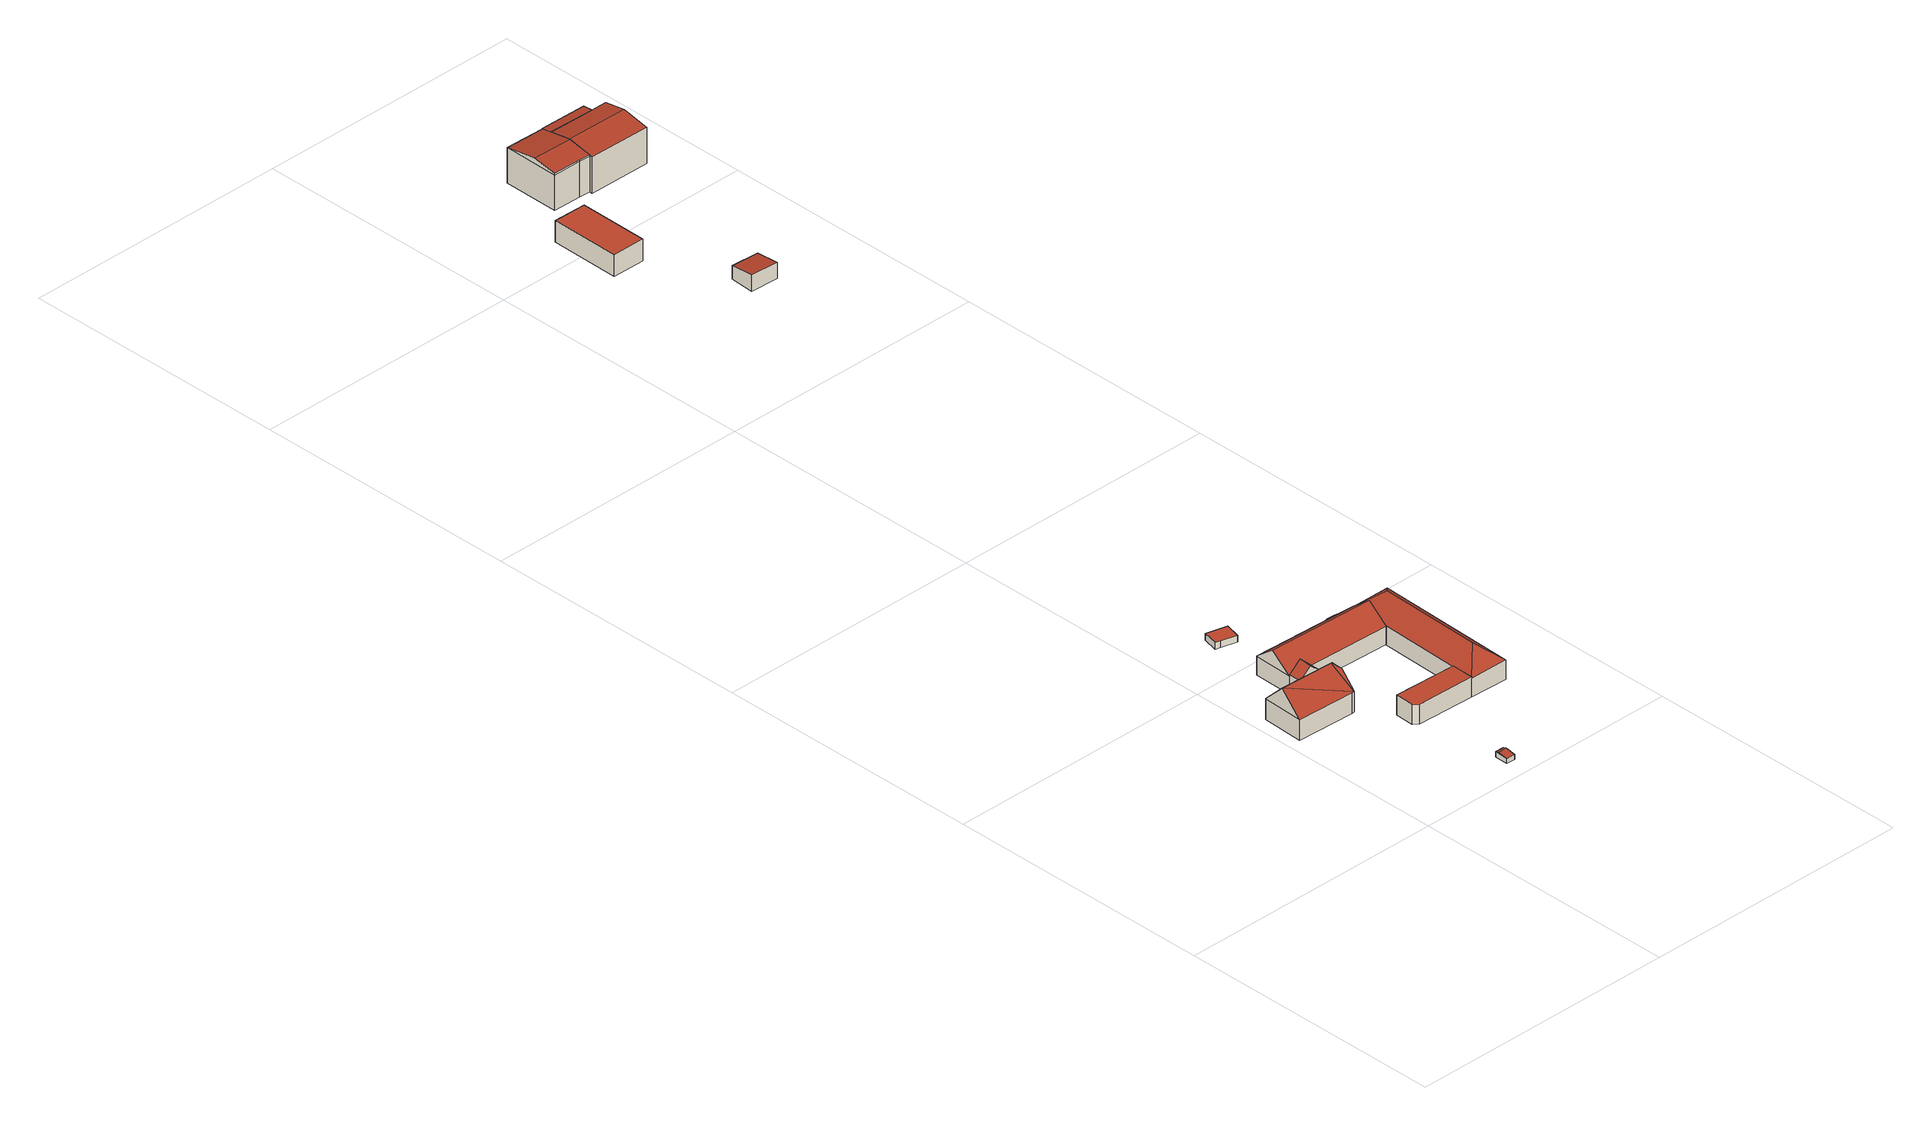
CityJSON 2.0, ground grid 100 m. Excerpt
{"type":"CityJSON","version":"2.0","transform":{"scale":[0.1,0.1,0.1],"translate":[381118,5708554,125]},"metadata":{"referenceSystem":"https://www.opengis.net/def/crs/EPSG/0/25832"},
"CityObjects":{
"building1":{"type":"Building","attributes":{"Gemeindeschluessel":"05911000","Geometrietyp2DReferenz":"3000","function":"31001_1313","roofType":"3100","measuredHeight":2.5,"storeysAboveGround":1},"geometry":[{"type":"Solid","lod":"2","boundaries":[[[[0,1,2,3]],[[4,5,1,0]],[[6,7,5,4]],[[3,2,7,6]],[[0,8,4]],[[6,9,3]],[[3,9,8,0]],[[4,8,9,6]],[[1,5,7,2]]]],"semantics":{"surfaces":[{"type":"WallSurface"},{"type":"RoofSurface"},{"type":"GroundSurface"}],"values":[[0,0,0,0,0,0,1,1,2]]}}]},
"building2":{"type":"Building","attributes":{"Gemeindeschluessel":"05911000","Geometrietyp2DReferenz":"3000","function":"51009_1610","roofType":"1000","measuredHeight":3.58},"geometry":[{"type":"Solid","lod":"2","boundaries":[[[[10,11,12,13]],[[14,15,11,10]],[[16,17,15,14]],[[13,12,17,16]],[[14,10,13,16]],[[11,15,17,12]]]],"semantics":{"surfaces":[{"type":"WallSurface"},{"type":"RoofSurface"},{"type":"GroundSurface"}],"values":[[0,0,0,0,1,2]]}}]},
"building3":{"type":"Building","attributes":{"Gemeindeschluessel":"05911000","Geometrietyp2DReferenz":"3000","function":"31001_2010"},"address":[{"country":"Germany","locality":"Bochum","thoroughfareNumber":"53","thoroughfareName":"Kirchharpener Str."}],"children":["building3-1","building3-2","building3-3"]},
"building3-1":{"type":"BuildingPart","attributes":{"roofType":"9999","measuredHeight":15.15,"storeysAboveGround":2},"parents":["building3"],"geometry":[{"type":"Solid","lod":"2","boundaries":[[[[18,19,20,21,22]],[[23,24,19,18]],[[25,26,24,23]],[[27,28,26,25]],[[29,30,31,28,27]],[[32,33,34,35]],[[33,32,36]],[[33,36,37,38,39,40]],[[41,33,40]],[[34,33,18]],[[33,41,18]],[[25,23,18,41]],[[40,39,29,27]],[[41,40,27,25]],[[42,36,32,35,34,18,22]],[[20,19,24,26,28,31]],[[30,29,43]],[[20,31,30,21]],[[30,43,22,21]],[[42,37,36]],[[43,29,39,38]],[[43,38,37,42,22]]]],"semantics":{"surfaces":[{"type":"WallSurface"},{"type":"RoofSurface"},{"type":"GroundSurface"},{"type":"ClosureSurface"}],"values":[[0,0,0,0,0,1,1,1,1,1,1,1,0,0,0,2,0,3,3,0,0,3]]}}]},
"building3-2":{"type":"BuildingPart","attributes":{"roofType":"3100","measuredHeight":10.93,"storeysAboveGround":2},"parents":["building3"],"geometry":[{"type":"Solid","lod":"2","boundaries":[[[[21,20,44,45,46]],[[47,48,49,31,30]],[[43,38,50,51,47,30]],[[51,50,37,42,52]],[[52,42,22,21,46]],[[51,52,46,47]],[[44,20,31,49]],[[48,47,46,45]],[[44,49,48,45]],[[20,21,30,31]],[[50,38,37]],[[22,43,30,21]],[[42,37,38,43,22]]]],"semantics":{"surfaces":[{"type":"WallSurface"},{"type":"RoofSurface"},{"type":"GroundSurface"},{"type":"ClosureSurface"}],"values":[[0,0,1,1,0,0,2,0,3,3,0,3,3]]}}]},
"building3-3":{"type":"BuildingPart","attributes":{"roofType":"3100","measuredHeight":12.42,"storeysAboveGround":2},"parents":["building3"],"geometry":[{"type":"Solid","lod":"2","boundaries":[[[[53,54,55,56]],[[57,58,54,53]],[[59,60,58,57]],[[45,44,60,59]],[[61,62,49,48]],[[56,55,62,61]],[[63,64,65,66,67,68]],[[59,66,65,48,45]],[[67,66,59,57]],[[68,67,57,53]],[[64,63,56,61]],[[65,64,61,48]],[[63,68,53,56]],[[54,58,60,44,49,62,55]],[[44,45,48,49]]]],"semantics":{"surfaces":[{"type":"WallSurface"},{"type":"RoofSurface"},{"type":"GroundSurface"},{"type":"ClosureSurface"}],"values":[[0,0,0,0,0,0,1,1,0,0,0,0,0,2,3]]}}]},
"building4":{"type":"Building","attributes":{"Gemeindeschluessel":"05911000","Geometrietyp2DReferenz":"3000","function":"31001_2463","roofType":"1000","measuredHeight":2.51,"storeysAboveGround":1},"geometry":[{"type":"Solid","lod":"2","boundaries":[[[[69,70,71,72]],[[73,74,70,69]],[[75,76,74,73]],[[77,78,76,75]],[[72,71,78,77]],[[75,73,69,72,77]],[[70,74,76,78,71]]]],"semantics":{"surfaces":[{"type":"WallSurface"},{"type":"RoofSurface"},{"type":"GroundSurface"}],"values":[[0,0,0,0,0,1,2]]}}]},
"building5":{"type":"Building","attributes":{"Gemeindeschluessel":"05911000","Geometrietyp2DReferenz":"3000","function":"31001_2700"},"children":["building5-1","building5-2"]},
"building5-1":{"type":"BuildingPart","attributes":{"roofType":"3200","measuredHeight":12.77,"storeysAboveGround":1},"parents":["building5"],"geometry":[{"type":"Solid","lod":"2","boundaries":[[[[79,80,81,82]],[[83,84,80,79]],[[85,86,84,83]],[[87,88,89,90]],[[82,81,88,87]],[[82,91,79]],[[83,92,85]],[[87,90,85,92,91,82]],[[79,91,92,83]],[[80,84,86,89,88,81]],[[86,85,90,89]]]],"semantics":{"surfaces":[{"type":"WallSurface"},{"type":"RoofSurface"},{"type":"GroundSurface"},{"type":"ClosureSurface"}],"values":[[0,0,0,0,0,1,1,1,1,2,3]]}}]},
"building5-2":{"type":"BuildingPart","attributes":{"roofType":"9999","measuredHeight":7.28,"storeysAboveGround":1},"parents":["building5"],"geometry":[{"type":"Solid","lod":"2","boundaries":[[[[93,94,95,96,97]],[[95,90,89,98,96]],[[90,95,94,85]],[[93,99,86,85,94]],[[97,100,99,93]],[[96,98,100,97]],[[86,89,90,85]],[[89,86,99,100,98]]]],"semantics":{"surfaces":[{"type":"RoofSurface"},{"type":"WallSurface"},{"type":"GroundSurface"}],"values":[[0,1,1,1,1,1,1,2]]}}]},
"building6":{"type":"Building","attributes":{"Gemeindeschluessel":"05911000","Geometrietyp2DReferenz":"3000","function":"31001_2010","roofType":"2100","measuredHeight":7.04,"storeysAboveGround":1},"geometry":[{"type":"Solid","lod":"2","boundaries":[[[[101,102,103,104]],[[105,106,102,101]],[[107,108,106,105]],[[104,103,108,107]],[[105,101,104,107]],[[102,106,108,103]]]],"semantics":{"surfaces":[{"type":"WallSurface"},{"type":"RoofSurface"},{"type":"GroundSurface"}],"values":[[0,0,0,0,1,2]]}}]},
"building7":{"type":"Building","attributes":{"Gemeindeschluessel":"05911000","Geometrietyp2DReferenz":"3000","function":"31001_2100","roofType":"1000","measuredHeight":7.96,"storeysAboveGround":2},"geometry":[{"type":"Solid","lod":"2","boundaries":[[[[109,110,111,112]],[[113,114,110,109]],[[115,116,114,113]],[[112,111,116,115]],[[113,109,112,115]],[[110,114,116,111]]]],"semantics":{"surfaces":[{"type":"WallSurface"},{"type":"RoofSurface"},{"type":"GroundSurface"}],"values":[[0,0,0,0,1,2]]}}]},
"building8":{"type":"Building","attributes":{"Gemeindeschluessel":"05911000","Geometrietyp2DReferenz":"3000","function":"31001_2100","roofType":"2100","measuredHeight":5.84,"storeysAboveGround":1},"geometry":[{"type":"Solid","lod":"2","boundaries":[[[[117,118,119,120]],[[121,122,118,117]],[[123,124,122,121]],[[120,119,124,123]],[[121,117,120,123]],[[118,122,124,119]]]],"semantics":{"surfaces":[{"type":"WallSurface"},{"type":"RoofSurface"},{"type":"GroundSurface"}],"values":[[0,0,0,0,1,2]]}}]},
"building9":{"type":"Building","attributes":{"Gemeindeschluessel":"05911000","Geometrietyp2DReferenz":"3000","function":"31001_2100"},"children":["building9-1","building9-2","building9-3"]},
"building9-1":{"type":"BuildingPart","attributes":{"roofType":"3100","measuredHeight":15.18,"storeysAboveGround":3},"parents":["building9"],"geometry":[{"type":"Solid","lod":"2","boundaries":[[[[125,126,127,128]],[[129,130,126,125]],[[131,132,130,129]],[[133,134,132,131]],[[135,136,137,138,139,133,131]],[[140,141,142,136,135]],[[143,142,141,125,128]],[[141,140,129,125]],[[140,135,131,129]],[[144,127,126,130,132,134]],[[134,133,145,144]],[[144,145,128,127]],[[142,137,136]],[[146,145,133,139]],[[146,143,128,145]],[[146,139,138,137,142,143]]]],"semantics":{"surfaces":[{"type":"WallSurface"},{"type":"RoofSurface"},{"type":"GroundSurface"},{"type":"ClosureSurface"}],"values":[[0,0,0,0,1,1,0,0,0,2,3,3,0,3,3,3]]}}]},
"building9-2":{"type":"BuildingPart","attributes":{"roofType":"2100","measuredHeight":13.79,"storeysAboveGround":3},"parents":["building9"],"geometry":[{"type":"Solid","lod":"2","boundaries":[[[[147,148,134,133,149]],[[150,151,152,148,147]],[[147,149,139,150]],[[134,148,152,144]],[[133,139,149]],[[134,144,145,133]],[[145,146,139,133]],[[145,144,152,151,146]],[[146,151,150,139]]]],"semantics":{"surfaces":[{"type":"WallSurface"},{"type":"RoofSurface"},{"type":"GroundSurface"},{"type":"ClosureSurface"}],"values":[[0,0,1,2,0,3,3,3,3]]}}]},
"building9-3":{"type":"BuildingPart","attributes":{"roofType":"5000","measuredHeight":15.19,"storeysAboveGround":3},"parents":["building9"],"geometry":[{"type":"Solid","lod":"2","boundaries":[[[[143,128,127,153,154]],[[155,156,152,151]],[[157,158,156,155]],[[154,153,158,157]],[[142,154,157,159,137]],[[150,139,138,137,159,160]],[[150,160,155,151]],[[160,159,157,155]],[[142,143,154]],[[127,144,152,156,158,153]],[[128,145,144,127]],[[128,143,146,145]],[[144,145,146,151,152]],[[139,150,151,146]],[[142,137,138,139,146,143]]]],"semantics":{"surfaces":[{"type":"WallSurface"},{"type":"RoofSurface"},{"type":"GroundSurface"},{"type":"ClosureSurface"}],"values":[[0,0,0,0,1,1,0,0,0,2,3,3,3,3,3]]}}]}
},
"vertices":[
[375,52,87],[375,52,67],[341,52,67],[341,52,87],[374,3,85],[374,3,67],[340,3,85],[340,3,67],[374,38,92],[340,38,92],
[239,700,87],[239,700,51],[239,673,51],[239,673,87],[277,699,87],[277,699,51],[276,672,87],[276,672,51],
[234,554,116],[234,554,41],[240,708,41],[240,708,114],[240,708,116],[225,554,116],[225,554,41],[9,562,116],[9,562,41],[15,716,116],[15,716,41],[159,711,116],[159,711,114],[159,711,41],[238,655,172],[213,634,193],[236,611,172],[237,633,172],[240,708,118],[239,708,118],[164,711,118],[159,711,118],[15,716,118],[12,641,193],[240,708,117],[161,711,116],
[241,757,41],[241,757,108],[241,757,114],[160,760,114],[160,760,108],[160,760,41],[202,710,151],[204,759,151],[241,757,117],
[508,894,108],[508,894,41],[475,895,41],[475,895,108],[564,892,108],[564,892,41],[559,746,108],[559,746,41],[165,906,108],[165,906,41],[475,895,110],[165,906,110],[163,835,166],[562,821,166],[564,892,110],[508,894,110],
[188,1153,63],[188,1153,38],[174,1096,38],[174,1096,63],[265,1133,63],[265,1133,38],[250,1076,63],[250,1076,38],[193,1091,63],[193,1091,38],
[704,888,112],[704,888,40],[564,892,40],[564,892,109],[686,357,112],[686,357,40],[546,362,109],[546,362,40],[559,746,109],[559,746,40],[549,446,40],[549,446,109],[634,818,168],[620,434,168],
[330,369,113],[546,362,113],[549,446,113],[315,454,113],[313,385,113],[315,454,40],[330,369,40],[313,385,40],
[508,894,111],[508,894,40],[509,918,40],[509,918,91],[475,895,111],[475,895,40],[476,919,91],[476,919,40],
[334,4112,81],[334,4112,1],[330,3854,1],[330,3854,81],[455,4111,81],[455,4111,1],[452,3853,81],[452,3853,1],
[671,3493,65],[671,3493,6],[676,3583,6],[676,3583,54],[567,3498,65],[567,3498,6],[572,3588,54],[572,3588,6],
[555,4231,134],[555,4231,4],[596,4229,4],[596,4229,134],[449,4232,134],[449,4232,4],[452,4439,134],[452,4439,4],[599,4437,134],[599,4437,4],[450,4319,155],[597,4316,155],[597,4317,155],[598,4357,148],[598,4399,141],[449,4232,140],[555,4231,140],[596,4229,140],[596,4229,138],[598,4399,4],[598,4399,134],[598,4399,138],
[773,4435,136],[773,4435,4],[599,4437,136],[772,4396,141],[772,4396,138],[772,4396,4],
[596,4218,4],[596,4218,138],[829,4396,138],[829,4396,4],[827,4215,138],[827,4215,4],[828,4314,155],[829,4396,141]
]}
